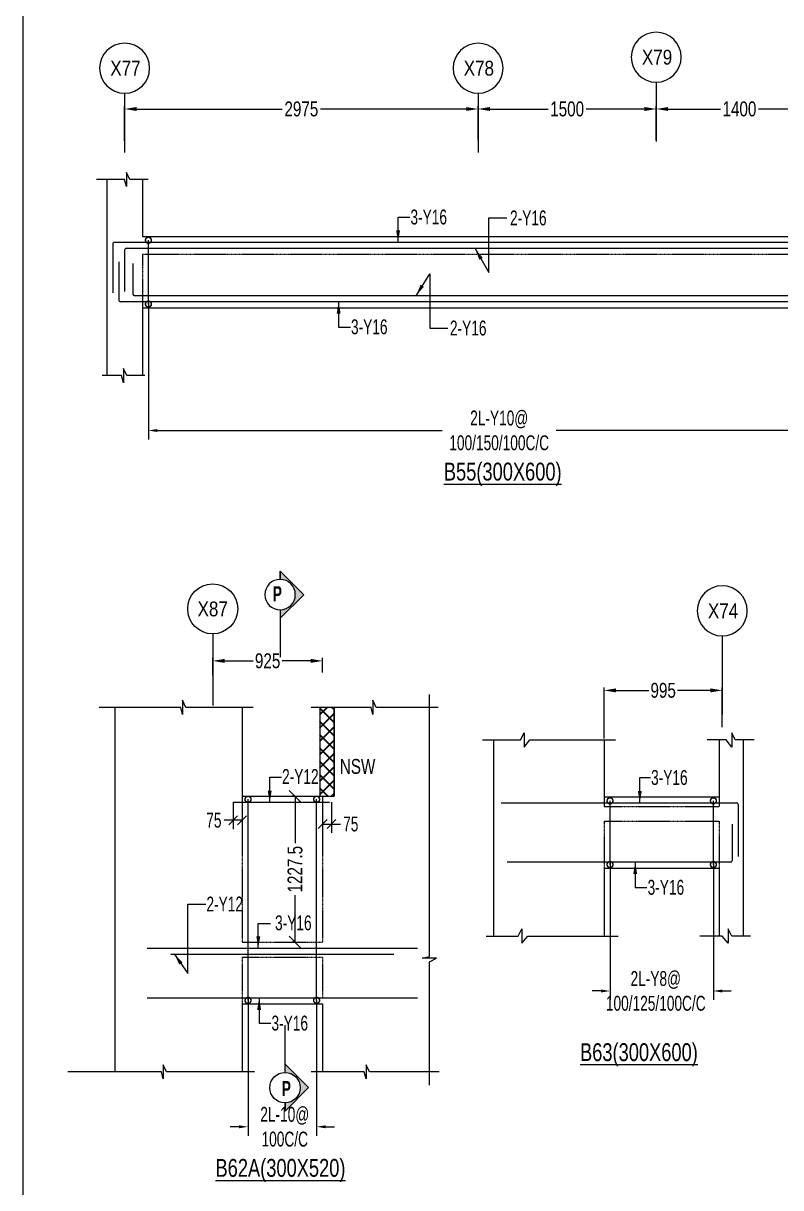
# Model space of a CAD drawing. Header units: millimetres. Extents: x -2697 to 288508, y -1308 to 60928.
# Drawn here: x 38633 to 45009, y 14676 to 24474 of the extents above; entities that cross this region are included whole.
import ezdxf
from ezdxf.enums import TextEntityAlignment as Align

# ---------------------------------------------------------------- set-up
doc = ezdxf.new("R2010")
doc.units = ezdxf.units.MM
doc.header["$LTSCALE"] = 100
for name, pattern in [('ACAD_ISO04W100', [30, 24, -3, 0, -3]), ('CONTINOUS', [0]), ('CONTINU', [0]), ('HIDDEN', [0.375, 0.25, -0.125])]:
    doc.linetypes.add(name, pattern=pattern)
doc.layers.get('Defpoints').update_dxf_attribs({"color": 1, "lineweight": 0})
for name, color, linetype in [('-S-ARROW', 253, 'Continuous'), ('-S-MISC', 8, 'Continuous'), ('-STR-BEAM', 7, 'CONTINU'), ('-STR-REINF', 3, 'Continuous'), ('-STR-TEXT', 6, 'Continuous'), ('A-ANNO-DIMS', 7, 'Continuous')]:
    doc.layers.add(name, color=color, linetype=linetype)
for name, color, linetype, lineweight in [('-S-STIRUP', 11, 'Continuous', 9), ('-S-TEXT', 6, 'Continuous', 0), ('-STR-COLUMN', 5, 'HIDDEN', 13), ('-STR-RF-DIM', 252, 'CONTINOUS', 20), ('A-ANNO-GRID-LINE', 252, 'ACAD_ISO04W100', 20), ('A-ANNO-GRID-TEXT', 13, 'Continuous', 15), ('G-ANNO-SYMB', 8, 'CONTINOUS', 9), ('GRID DIM', 252, 'Continuous', 9), ('S-COL HATCH', 9, 'Continuous', 35), ('SEC TEXT', 9, 'Continuous', 18), ('SLAB LINE', 254, 'HIDDEN', 20)]:
    doc.layers.add(name, color=color, linetype=linetype, lineweight=lineweight)
doc.styles.add('BEAM-LS', font='romans.shx', dxfattribs={"width": 0.8})
doc.styles.add('Dim.s & Anno.(Misc.)', font='ARIALN.TTF')
doc.styles.add('SOBHA', font='swisscl.ttf', dxfattribs={"width": 0.9})
doc.styles.add('sobha.sed', font='swisscl.ttf')
doc.styles.add('Swis721 LtCn BT_B', font='', dxfattribs={"width": 0.9, "height": 250})
doc.styles.get('Swis721 LtCn BT_B').set_extended_font_data('Swis721 LtCn BT', bold=True)
doc.dimstyles.new('S-50', dxfattribs={"dimscale": 50, "dimtxt": 2.5, "dimasz": 2, "dimexe": 0.5, "dimexo": 0.25, "dimgap": 0.25, "dimtad": 0, "dimdec": 0, "dimrnd": 0.0005, "dimzin": 0, "dimdsep": 46, "dimtxsty": 'sobha.sed', "dimblk": 'OBLIQUE', "dimcen": 0.09, "dimclrd": 8, "dimclre": 8, "dimclrt": 6, "dimadec": 0, "dimazin": 0, "dimtfac": 1, "dimtdec": 0, "dimtofl": 0, "dimtmove": 2, "dimatfit": 3, "dimfxl": 0.18, "dimtolj": 1, "dimtzin": 0, "dimlwd": -1, "dimlwe": -1, "dimarcsym": 0})
doc.dimstyles.new('S-DIM50', dxfattribs={"dimscale": 50, "dimtxt": 2.5, "dimasz": 1.5, "dimexe": 1.5, "dimexo": 1, "dimgap": 0.5, "dimtad": 0, "dimdec": 0, "dimzin": 0, "dimdsep": 46, "dimtxsty": 'SOBHA', "dimcen": 0.09, "dimclrd": 256, "dimclre": 256, "dimclrt": 6, "dimadec": 5, "dimazin": 0, "dimtfac": 1, "dimtdec": 0, "dimtofl": 0, "dimtmove": 0, "dimatfit": 3, "dimfxl": 0.18, "dimtolj": 1, "dimtzin": 0, "dimlwd": -1, "dimlwe": -1, "dimarcsym": 0})
doc.dimstyles.new('STIRUP', dxfattribs={"dimscale": 50, "dimtxt": 2.5, "dimasz": 2.2, "dimexe": 0, "dimexo": 0, "dimgap": 0.5, "dimtad": 0, "dimdec": 0, "dimzin": 0, "dimdsep": 46, "dimtxsty": 'BEAM-LS', "dimblk": 'DOTSMALL', "dimcen": 0.09, "dimclrd": 256, "dimclre": 256, "dimclrt": 256, "dimadec": 5, "dimazin": 0, "dimtfac": 1, "dimtdec": 0, "dimtofl": 0, "dimtmove": 0, "dimatfit": 3, "dimldrblk": 'DOTSMALL', "dimfxl": 0, "dimfxlon": 1, "dimtolj": 1, "dimtzin": 0, "dimlwd": -1, "dimlwe": -1, "dimarcsym": 0})

# ---------------------------------------------------------------- blocks, each defined once
blk = doc.blocks.new('_Oblique')
at = {"color": 0, "linetype": 'ByBlock', "lineweight": -2}
blk.add_line((-0.5, -0.5), (0.5, 0.5), dxfattribs=at)
blk = doc.blocks.new('*D119')
at = {"layer": '-STR-RF-DIM', "transparency": 16777216}
for p, q in [((43571.8, 17407.2), (43571.8, 16256.7)), ((44442, 17415.2), (44442, 16256.7)), ((43496.8, 16331.7), (43421.8, 16331.7)), ((44517, 16331.7), (44592, 16331.7))]:
    blk.add_line(p, q, dxfattribs=at)
for points in [[(43496.8, 16344.2), (43496.8, 16319.2), (43571.8, 16331.7)], [(44517, 16344.2), (44517, 16319.2), (44442, 16331.7)]]:
    blk.add_solid(points, dxfattribs=at)
at = {"layer": 'Defpoints', "color": 0, "transparency": 16777216}
for p in [(43571.8, 17407.2, 0), (44442, 17415.2, 178586.6), (43571.8, 16331.7)]:
    blk.add_point(p, dxfattribs=at)
at = {"layer": '-STR-RF-DIM', "color": 6, "transparency": 16777216, "insert": (43956.9, 16331.7), "char_height": 125, "attachment_point": 5, "style": 'SOBHA'}
blk.add_mtext('\\A1;2L-Y8@\\P100/125/100C/C', dxfattribs=at)
blk = doc.blocks.new('_DotSmall')
at = {"color": 0, "linetype": 'ByBlock', "const_width": 0.5}
blk.add_lwpolyline([(-0.0625, 0, 1), (0.0625, 0, 1)], format="xyb", close=True, dxfattribs=at)
blk = doc.blocks.new('*D120')
at = {"layer": '-S-STIRUP', "ltscale": 100, "transparency": 16777216}
blk.add_line((44442, 17395.5), (44442, 17932.2), dxfattribs=at)
at = {"layer": 'Defpoints', "color": 0, "linetype": 'CONTINU', "ltscale": 100, "transparency": 16777216}
for p in [(44442, 17932.2), (44442, 17932.2), (44442, 17395.5)]:
    blk.add_point(p, dxfattribs=at)
at = {"layer": '-S-STIRUP', "linetype": 'CONTINU', "ltscale": 100, "transparency": 16777216, "xscale": 100, "yscale": 100, "zscale": 100}
for p, rotation in [((44442, 17932.2), 90), ((44442, 17395.5), 270)]:
    blk.add_blockref('_DotSmall', p, dxfattribs=dict(at, rotation=rotation))
blk = doc.blocks.new('*D121')
at = {"layer": '-S-STIRUP', "ltscale": 100, "transparency": 16777216}
blk.add_line((43571.8, 17395.5), (43571.8, 17932.2), dxfattribs=at)
at = {"layer": 'Defpoints', "color": 0, "linetype": 'CONTINU', "ltscale": 100, "transparency": 16777216}
for p in [(43571.8, 17932.2), (43571.8, 17932.2), (43571.8, 17395.5)]:
    blk.add_point(p, dxfattribs=at)
at = {"layer": '-S-STIRUP', "linetype": 'CONTINU', "ltscale": 100, "transparency": 16777216, "xscale": 100, "yscale": 100, "zscale": 100}
for p, rotation in [((43571.8, 17932.2), 90), ((43571.8, 17395.5), 270)]:
    blk.add_blockref('_DotSmall', p, dxfattribs=dict(at, rotation=rotation))
blk = doc.blocks.new('A-SYMB_Grid')
blk.add_circle((0, 0), 4.21)
at = {"style": 'Dim.s & Anno.(Misc.)'}
blk.add_attdef('GRID', text='', height=3, dxfattribs=at).set_placement((0, 0), align=Align.MIDDLE_CENTER)
blk = doc.blocks.new('*D140')
at = {"layer": 'Defpoints', "color": 0, "transparency": 16777216}
for p in [(44516.8, 18861.1), (44516.8, 18538.7, 0), (43521.8, 18444.3)]:
    blk.add_point(p, dxfattribs=at)
at = {"layer": 'GRID DIM', "transparency": 16777216}
for p, q in [((43521.8, 18456.8), (43521.8, 18886.1)), ((43621.8, 18861.1), (43897.5, 18861.1)), ((44416.8, 18861.1), (44141.1, 18861.1)), ((44516.8, 18551.2), (44516.8, 18886.1))]:
    blk.add_line(p, q, dxfattribs=at)
for points in [[(43621.8, 18877.7), (43621.8, 18844.4), (43521.8, 18861.1)], [(44416.8, 18877.7), (44416.8, 18844.4), (44516.8, 18861.1)]]:
    blk.add_solid(points, dxfattribs=at)
at = {"layer": 'GRID DIM', "color": 13, "transparency": 16777216, "insert": (44019.3, 18861.1), "char_height": 125, "attachment_point": 5, "style": 'sobha.sed'}
blk.add_mtext('\\A1;995', dxfattribs=at)
blk = doc.blocks.new('*D413')
at = {"layer": '-STR-RF-DIM', "transparency": 16777216}
for p, q in [((39686.1, 22123.5), (39686.1, 20972.9)), ((45792.6, 22131.5), (45792.6, 20972.9)), ((39761.1, 21047.9), (42159.8, 21047.9)), ((45717.6, 21047.9), (43118.2, 21047.9))]:
    blk.add_line(p, q, dxfattribs=at)
for points in [[(39761.1, 21060.4), (39761.1, 21035.4), (39686.1, 21047.9)], [(45717.6, 21060.4), (45717.6, 21035.4), (45792.6, 21047.9)]]:
    blk.add_solid(points, dxfattribs=at)
at = {"layer": 'Defpoints', "color": 0, "transparency": 16777216}
for p in [(39686.1, 22123.5, 0), (45792.6, 22131.5, 0), (39686.1, 21047.9)]:
    blk.add_point(p, dxfattribs=at)
at = {"layer": '-STR-RF-DIM', "color": 6, "transparency": 16777216, "insert": (42639, 21047.9), "char_height": 125, "attachment_point": 5, "style": 'SOBHA'}
blk.add_mtext('\\A1;2L-Y10@\\P100/150/100C/C', dxfattribs=at)
blk = doc.blocks.new('*D415')
at = {"layer": '-S-STIRUP', "ltscale": 100, "transparency": 16777216}
blk.add_line((39686.1, 22111.7), (39686.1, 22648.5), dxfattribs=at)
at = {"layer": 'Defpoints', "color": 0, "linetype": 'CONTINU', "ltscale": 100, "transparency": 16777216}
for p in [(39686.1, 22648.5), (39686.1, 22648.5), (39686.1, 22111.7)]:
    blk.add_point(p, dxfattribs=at)
at = {"layer": '-S-STIRUP', "linetype": 'CONTINU', "ltscale": 100, "transparency": 16777216, "xscale": 100, "yscale": 100, "zscale": 100}
for p, rotation in [((39686.1, 22648.5), 90), ((39686.1, 22111.7), 270)]:
    blk.add_blockref('_DotSmall', p, dxfattribs=dict(at, rotation=rotation))
blk = doc.blocks.new('*D416')
at = {"layer": 'Defpoints', "color": 0, "transparency": 16777216}
for p in [(43961.2, 23753), (42461.2, 23479.7, 0), (43961.2, 23479.7, 0)]:
    blk.add_point(p, dxfattribs=at)
at = {"layer": 'GRID DIM', "transparency": 16777216}
for p, q in [((42461.2, 23492.2), (42461.2, 23778)), ((42561.2, 23753), (43051.8, 23753)), ((43861.2, 23753), (43370.6, 23753)), ((43961.2, 23492.2), (43961.2, 23778))]:
    blk.add_line(p, q, dxfattribs=at)
for points in [[(42561.2, 23769.7), (42561.2, 23736.4), (42461.2, 23753)], [(43861.2, 23769.7), (43861.2, 23736.4), (43961.2, 23753)]]:
    blk.add_solid(points, dxfattribs=at)
at = {"layer": 'GRID DIM', "color": 13, "transparency": 16777216, "insert": (43211.2, 23753), "char_height": 125, "attachment_point": 5, "style": 'sobha.sed'}
blk.add_mtext('\\A1;1500', dxfattribs=at)
blk = doc.blocks.new('*D417')
at = {"layer": 'Defpoints', "color": 0, "transparency": 16777216}
for p in [(42461.2, 23753), (39486.2, 23472), (42461.2, 23479.7)]:
    blk.add_point(p, dxfattribs=at)
at = {"layer": 'GRID DIM', "transparency": 16777216}
for p, q in [((39486.2, 23484.5), (39486.2, 23778)), ((39586.2, 23753), (40813, 23753)), ((42361.2, 23753), (41134.3, 23753)), ((42461.2, 23492.2), (42461.2, 23778))]:
    blk.add_line(p, q, dxfattribs=at)
for points in [[(39586.2, 23769.7), (39586.2, 23736.4), (39486.2, 23753)], [(42361.2, 23769.7), (42361.2, 23736.4), (42461.2, 23753)]]:
    blk.add_solid(points, dxfattribs=at)
at = {"layer": 'GRID DIM', "color": 13, "transparency": 16777216, "insert": (40973.7, 23753), "char_height": 125, "attachment_point": 5, "style": 'sobha.sed'}
blk.add_mtext('\\A1;2975', dxfattribs=at)
blk = doc.blocks.new('*D418')
at = {"layer": 'Defpoints', "color": 0, "transparency": 16777216}
for p in [(45361.2, 23753), (43961.2, 23572.4, 0), (45361.2, 23572.4, 0)]:
    blk.add_point(p, dxfattribs=at)
at = {"layer": 'GRID DIM', "transparency": 16777216}
for p, q in [((43961.2, 23584.9), (43961.2, 23778)), ((44061.2, 23753), (44501.8, 23753)), ((45261.2, 23753), (44820.6, 23753)), ((45361.2, 23584.9), (45361.2, 23778))]:
    blk.add_line(p, q, dxfattribs=at)
for points in [[(44061.2, 23769.7), (44061.2, 23736.4), (43961.2, 23753)], [(45261.2, 23769.7), (45261.2, 23736.4), (45361.2, 23753)]]:
    blk.add_solid(points, dxfattribs=at)
at = {"layer": 'GRID DIM', "color": 13, "transparency": 16777216, "insert": (44661.2, 23753), "char_height": 125, "attachment_point": 5, "style": 'sobha.sed'}
blk.add_mtext('\\A1;1400', dxfattribs=at)
blk = doc.blocks.new('*D523')
at = {"layer": '-STR-RF-DIM', "transparency": 16777216}
for p, q in [((40524.6, 16264.6), (40524.6, 15114)), ((41102.3, 16252.9), (41102.3, 15114)), ((40449.6, 15189), (40374.6, 15189)), ((41177.3, 15189), (41252.3, 15189))]:
    blk.add_line(p, q, dxfattribs=at)
for points in [[(40449.6, 15201.5), (40449.6, 15176.5), (40524.6, 15189)], [(41177.3, 15201.5), (41177.3, 15176.5), (41102.3, 15189)]]:
    blk.add_solid(points, dxfattribs=at)
at = {"layer": 'Defpoints', "color": 0, "transparency": 16777216}
for p in [(40524.6, 16264.6, 0), (41102.3, 16252.9, 178586.6), (40524.6, 15189)]:
    blk.add_point(p, dxfattribs=at)
at = {"layer": '-STR-RF-DIM', "color": 6, "transparency": 16777216, "insert": (40833.9, 15189), "char_height": 125, "attachment_point": 5, "style": 'SOBHA'}
blk.add_mtext('\\A1;2L-10@\\P100C/C', dxfattribs=at)
blk = doc.blocks.new('*D515')
at = {"layer": '-S-STIRUP', "ltscale": 100, "transparency": 16777216}
blk.add_line((41102.3, 16252.9), (41102.3, 17944.8), dxfattribs=at)
at = {"layer": 'Defpoints', "color": 0, "linetype": 'CONTINU', "ltscale": 100, "transparency": 16777216}
for p in [(41102.3, 17944.8), (41102.3, 17944.8), (41102.3, 16252.9)]:
    blk.add_point(p, dxfattribs=at)
at = {"layer": '-S-STIRUP', "linetype": 'CONTINU', "ltscale": 100, "transparency": 16777216, "xscale": 100, "yscale": 100, "zscale": 100}
for p, rotation in [((41102.3, 17944.8), 90), ((41102.3, 16252.9), 270)]:
    blk.add_blockref('_DotSmall', p, dxfattribs=dict(at, rotation=rotation))
blk = doc.blocks.new('*D516')
at = {"layer": '-S-STIRUP', "ltscale": 100, "transparency": 16777216}
blk.add_line((40524.6, 16252.9), (40524.6, 17944.4), dxfattribs=at)
at = {"layer": 'Defpoints', "color": 0, "linetype": 'CONTINU', "ltscale": 100, "transparency": 16777216}
for p in [(40524.6, 17944.4), (40524.6, 17944.4), (40524.6, 16252.9)]:
    blk.add_point(p, dxfattribs=at)
at = {"layer": '-S-STIRUP', "linetype": 'CONTINU', "ltscale": 100, "transparency": 16777216, "xscale": 100, "yscale": 100, "zscale": 100}
for p, rotation in [((40524.6, 17944.4), 90), ((40524.6, 16252.9), 270)]:
    blk.add_blockref('_DotSmall', p, dxfattribs=dict(at, rotation=rotation))
blk = doc.blocks.new('*D517')
at = {"layer": 'Defpoints', "color": 0, "transparency": 16777216}
for p in [(41152.1, 19109.4), (40227.1, 18974.5, 0), (41152.1, 18998.1)]:
    blk.add_point(p, dxfattribs=at)
at = {"layer": 'GRID DIM', "transparency": 16777216}
for p, q in [((40227.1, 18987), (40227.1, 19134.4)), ((40327.1, 19109.4), (40567.8, 19109.4)), ((41052.1, 19109.4), (40811.4, 19109.4)), ((41152.1, 19010.6), (41152.1, 19134.4))]:
    blk.add_line(p, q, dxfattribs=at)
for points in [[(40327.1, 19126.1), (40327.1, 19092.7), (40227.1, 19109.4)], [(41052.1, 19126.1), (41052.1, 19092.7), (41152.1, 19109.4)]]:
    blk.add_solid(points, dxfattribs=at)
at = {"layer": 'GRID DIM', "color": 13, "transparency": 16777216, "insert": (40689.6, 19109.4), "char_height": 125, "attachment_point": 5, "style": 'sobha.sed'}
blk.add_mtext('\\A1;925', dxfattribs=at)
blk = doc.blocks.new('*D524')
at = {"layer": 'A-ANNO-DIMS', "color": 8, "transparency": 16777216}
for p, q in [((40921.1, 17970.1), (40895.6, 17970.1)), ((40920.6, 17970.1), (40920.6, 17574.3)), ((40920.6, 16742.6), (40920.6, 17138.3)), ((40921.1, 16742.6), (40895.6, 16742.6))]:
    blk.add_line(p, q, dxfattribs=at)
at = {"layer": 'Defpoints', "color": 0, "transparency": 16777216}
for p in [(40933.6, 17970.1, 0), (40920.6, 16742.6), (40933.6, 16742.6, 0)]:
    blk.add_point(p, dxfattribs=at)
at = {"layer": 'A-ANNO-DIMS', "color": 8, "transparency": 16777216, "xscale": 100, "yscale": 100, "zscale": 100}
for p, rotation in [((40920.6, 17970.1), 90), ((40920.6, 16742.6), 270)]:
    blk.add_blockref('_Oblique', p, dxfattribs=dict(at, rotation=rotation))
at = {"layer": 'A-ANNO-DIMS', "color": 6, "transparency": 16777216, "insert": (40920.6, 17356.3), "char_height": 125, "attachment_point": 5, "rotation": 90, "style": 'sobha.sed'}
blk.add_mtext('\\A1;1227.5', dxfattribs=at)
blk = doc.blocks.new('*D759')
at = {"layer": '-STR-RF-DIM', "transparency": 16777216}
for p, q in [((41152.1, 17970.1), (41152.1, 17661.5)), ((41227, 17920.1), (41227, 17661.5)), ((41152.1, 17736.5), (41227, 17736.5)), ((41227, 17736.5), (41302, 17736.5))]:
    blk.add_line(p, q, dxfattribs=at)
at = {"layer": 'Defpoints', "color": 0, "transparency": 16777216}
for p in [(41152.1, 17970.1, 0), (41227, 17920.1, 0), (41227, 17736.5)]:
    blk.add_point(p, dxfattribs=at)
at = {"layer": '-STR-RF-DIM', "transparency": 16777216, "xscale": 75, "yscale": 75, "zscale": 75, "rotation": 180}
blk.add_blockref('_Oblique', (41152.1, 17736.5), dxfattribs=at)
at = {"layer": '-STR-RF-DIM', "transparency": 16777216, "xscale": 75, "yscale": 75, "zscale": 75}
blk.add_blockref('_Oblique', (41227, 17736.5), dxfattribs=at)
at = {"layer": '-STR-RF-DIM', "color": 6, "transparency": 16777216, "insert": (41389.6, 17736.5), "char_height": 125, "attachment_point": 5, "style": 'SOBHA'}
blk.add_mtext('\\A1;75', dxfattribs=at)
blk = doc.blocks.new('*D760')
at = {"layer": '-STR-RF-DIM', "transparency": 16777216}
for p, q in [((40474.6, 17970.1), (40474.6, 17693.3)), ((40399.6, 17920.1), (40399.6, 17693.3)), ((40399.6, 17768.3), (40324.6, 17768.3)), ((40474.6, 17768.3), (40399.6, 17768.3))]:
    blk.add_line(p, q, dxfattribs=at)
at = {"layer": 'Defpoints', "color": 0, "transparency": 16777216}
for p in [(40474.6, 17970.1, 0), (40399.6, 17920.1, 0), (40399.6, 17768.3)]:
    blk.add_point(p, dxfattribs=at)
at = {"layer": '-STR-RF-DIM', "transparency": 16777216, "xscale": 75, "yscale": 75, "zscale": 75, "rotation": 180}
blk.add_blockref('_Oblique', (40399.6, 17768.3), dxfattribs=at)
at = {"layer": '-STR-RF-DIM', "transparency": 16777216, "xscale": 75, "yscale": 75, "zscale": 75}
blk.add_blockref('_Oblique', (40474.6, 17768.3), dxfattribs=at)
at = {"layer": '-STR-RF-DIM', "color": 6, "transparency": 16777216, "insert": (40237, 17768.3), "char_height": 125, "attachment_point": 5, "style": 'SOBHA'}
blk.add_mtext('\\A1;75', dxfattribs=at)
blk = doc.blocks.new('Detail View - M_Section Head - Structural Type 1-785420-STILT FLOOR FRAMING PLAN')
at = {"layer": 'G-ANNO-SYMB'}
h = blk.add_hatch(color=9, dxfattribs=at)
edge = h.paths.add_edge_path(flags=0)
edge.add_line((-8.5, 0), (-9.86, 0))
edge.add_line((-9.86, 0), (-5.99, 3.87))
edge.add_line((-5.99, 3.87), (-2.12, 0))
edge.add_line((-2.12, 0), (-3.5, 0))
edge.add_arc((-6, 0), 2.5, 360, 540)
for p, q in [((-5.99, 3.87), (-9.86, 0)), ((-5.99, 3.87), (-2.12, 0)), ((-8.5, 0), (-9.86, 0)), ((-3.5, 0), (-2.12, 0))]:
    blk.add_line(p, q, dxfattribs=at)
at = {"layer": 'G-ANNO-SYMB', "color": 5}
for p, q in [((-5.99, 3.87), (-9.86, 0)), ((-2.12, 0), (-5.99, 3.87)), ((-9.86, 0), (-8.5, 0)), ((-3.5, 0), (4.24, 0)), ((-3.5, 0), (-2.12, 0))]:
    blk.add_line(p, q, dxfattribs=at)
at = {"layer": 'G-ANNO-SYMB'}
blk.add_arc((-6, 0), 2.5, 360, 180, dxfattribs=at)
at = {"layer": 'G-ANNO-SYMB', "color": 5}
for start, end in [(360, 180), (180, 360)]:
    blk.add_arc((-6, 0), 2.5, start, end, dxfattribs=at)

msp = doc.modelspace()

# ---------------------------------------------------------------- hatches: boundary and pattern name
at = {"layer": 'S-COL HATCH'}
h = msp.add_hatch(dxfattribs=at)
h.set_pattern_fill('ANSI37', color=8, scale=25)
h.set_pattern_definition([(45, (180125.42, -4103.14), (-56.1266, 56.1266), []), (135, (180125.42, -4103.14), (-56.1266, -56.1266), [])])
h.paths.add_polyline_path([(41129.57, 17970.07), (41249.57, 17970.07), (41249.57, 18718.48), (41129.57, 18718.48)])

# ---------------------------------------------------------------- linework, layer by layer
at = {"layer": '-S-MISC', "linetype": 'ByBlock', "ltscale": 1000, "elevation": 0}
for points in [[(39682.69, 23160.55), (39529.54, 23160.55), (39501.07, 23220.21), (39501.07, 23100.04), (39485.93, 23160.55), (39250.07, 23160.55)], [(39655.47, 21510.55), (39504.39, 21510.55), (39475.92, 21570.21), (39475.92, 21450.04), (39460.77, 21510.55), (39296.23, 21510.55)], [(42052.07, 15538.44), (42052.07, 16578.33), (42111.73, 16606.8), (41991.57, 16606.8), (42052.07, 16621.95), (42052.07, 18826.58)], [(40568.38, 18718.48), (40002.51, 18718.48), (39974.05, 18778.14), (39974.05, 18657.97), (39958.9, 18718.48), (39272.22, 18718.48)], [(42126.36, 18718.48), (41603.81, 18718.48), (41575.34, 18778.14), (41575.34, 18657.97), (41560.19, 18718.48), (41056.23, 18718.48)], [(42498, 18444.35), (42817.33, 18444.35), (42848.2, 18504), (42848.2, 18383.84), (42898.05, 18444.35), (43617.65, 18444.35)], [(44785.61, 18444.35), (44624.71, 18444.35), (44598.28, 18504), (44598.28, 18383.84), (44548.43, 18444.35), (44388.42, 18444.35)], [(42529.23, 16794.35), (42798.27, 16794.35), (42829.13, 16854), (42829.13, 16733.84), (42878.99, 16794.35), (43639.66, 16794.35)], [(44754.38, 16794.35), (44596.31, 16794.35), (44565.44, 16854), (44565.44, 16733.84), (44515.59, 16794.35), (44329.33, 16794.35)], [(40579.19, 15651.67), (39839.79, 15651.67), (39811.32, 15711.33), (39811.32, 15591.16), (39796.17, 15651.67), (39008.48, 15651.67)], [(42132.31, 15651.67), (41546.69, 15651.67), (41518.22, 15711.33), (41518.22, 15591.16), (41503.07, 15651.67), (41056.23, 15651.67)]]:
    msp.add_lwpolyline(points, dxfattribs=at)
at = {"layer": '-STR-BEAM'}
for p, q in [((39636.14, 22681.45), (45836.14, 22681.45, 0)), ((39636.14, 22081.45), (45836.14, 22081.45, 0)), ((40474.57, 17970.07, 0), (41152.07, 17970.07, 0)), ((43521.81, 17965.25, 0), (44491.81, 17965.25, 0)), ((43521.81, 17365.25, 0), (44491.81, 17365.25, 0)), ((40474.57, 16222.57, 0), (41152.07, 16222.57, 0))]:
    msp.add_line(p, q, dxfattribs=at)
at = {"layer": '-STR-COLUMN', "linetype": 'Continuous', "ltscale": 10}
for p, q in [((39336.14, 23160.55), (39336.14, 21510.55)), ((39636.14, 23160.55), (39636.14, 22681.45)), ((39636.14, 22081.45), (39636.14, 21510.55)), ((39402.33, 18718.48, 0), (39402.33, 15651.67, 0)), ((40474.57, 18718.48, 0), (40474.57, 17970.07, 0)), ((41249.57, 18718.48, 0), (41249.57, 17970.07, 0)), ((42591.81, 18444.35, 0), (42591.81, 16794.35, 0)), ((43521.81, 18444.35, 0), (43521.81, 17965.25, 0)), ((44491.81, 18444.35, 0), (44491.81, 17965.25, 0)), ((44691.81, 18444.35, 0), (44691.81, 16794.35, 0)), ((43521.81, 17365.25, 0), (43521.81, 16794.35, 0)), ((44491.81, 17365.25, 0), (44491.81, 16794.35, 0)), ((40474.57, 16222.57, 0), (40474.57, 15651.67, 0)), ((41152.07, 16222.57, 0), (41152.07, 15651.67, 0))]:
    msp.add_line(p, q, dxfattribs=at)
at = {"layer": '-STR-COLUMN', "linetype": 'Continuous', "ltscale": 10, "elevation": 0}
msp.add_lwpolyline([(41129.57, 17970.07), (41249.57, 17970.07), (41249.57, 18718.48), (41129.57, 18718.48)], close=True, dxfattribs=at)
at = {"layer": '-STR-REINF', "ltscale": 10}
for p, q in [((39386.14, 22615.45), (39386.14, 22205.49)), ((39402.14, 22631.45, 0), (46636.14, 22631.45, 0)), ((39486.14, 22566.45, 0), (39486.14, 22216.37, 0)), ((39501.14, 22581.45, 0), (46636.14, 22581.45, 0)), ((39436.14, 22467.99, 0), (39436.14, 22147.45, 0)), ((39556.14, 22452.49, 0), (39556.14, 22196.45, 0)), ((46636.14, 22181.45, 0), (39571.14, 22181.45, 0)), ((46636.14, 22131.45, 0), (39452.14, 22131.45, 0)), ((40399.57, 17920.07, 0), (41209.52, 17920.07, 0)), ((42656.81, 17915.25, 0), (44635.81, 17915.25, 0)), ((44650.81, 17900.25, 0), (44650.81, 17464.08, 0)), ((44600.81, 17736.08, 0), (44600.81, 17430.25, 0)), ((44585.81, 17415.25, 0), (42706.81, 17415.25, 0)), ((39674.57, 16692.57, 0), (41952.07, 16692.57, 0)), ((39874.57, 16642.57, 0), (41752.07, 16642.57, 0)), ((41952.07, 16272.57, 0), (39674.57, 16272.57, 0))]:
    msp.add_line(p, q, dxfattribs=at)
at = {"layer": '-STR-REINF', "ltscale": 10, "extrusion": (-1.38121e-08, 0, 1)}
msp.add_arc((39402.14, 22615.45, 0), 16, 90, 180, dxfattribs=at)
at = {"layer": '-STR-REINF', "ltscale": 10}
for centre, radius, start, end in [((39501.14, 22566.45, 0), 15, 90, 180), ((39452.14, 22147.45, 0), 16, 180, 270), ((39571.14, 22196.45, 0), 15, 180, 270), ((44635.81, 17900.25, 0), 15, 0, 90), ((44585.81, 17430.25, 0), 15, 270, 0)]:
    msp.add_arc(centre, radius, start, end, dxfattribs=at)
at = {"layer": 'A-ANNO-GRID-LINE', "ltscale": 40}
for p, q in [((43961.17, 23978.55), (43961.17, 23479.71)), ((39486.17, 23885.89), (39486.17, 23387.05)), ((42461.17, 23885.89), (42461.17, 23387.05)), ((40227.1, 19336.14, 0), (40227.1, 18735.07, 0)), ((44516.84, 19319.92, 0), (44516.84, 18657.08, 0))]:
    msp.add_line(p, q, dxfattribs=at)
at = {"layer": 'Defpoints', "color": 1}
msp.add_lwpolyline([(38632.78, 30751.34), (73693.86, 30751.34), (73693.86, 3581.9), (38632.78, 3581.9)], close=True, dxfattribs=at)
at = {"layer": 'SLAB LINE', "color": 9, "linetype": 'HIDDEN', "ltscale": 0.1}
for p, q in [((39636.14, 22531.45), (45836.14, 22531.45, 0)), ((39636.14, 22531.45), (39636.14, 22081.45)), ((43521.81, 17965.25, 0), (43521.81, 17885.25, 0)), ((44491.81, 17965.25, 0), (44491.81, 17885.25, 0)), ((43521.81, 17885.25, 0), (44491.81, 17885.25, 0)), ((43521.81, 17760.25, 0), (44491.81, 17760.25, 0)), ((43521.81, 17760.25, 0), (43521.81, 17365.25, 0)), ((44491.81, 17760.25, 0), (44491.81, 17365.25, 0))]:
    msp.add_line(p, q, dxfattribs=at)
at = {"layer": 'SLAB LINE', "linetype": 'HIDDEN', "ltscale": 0.1}
for p, q in [((40474.57, 17970.07, 0), (40474.57, 16742.57, 0)), ((41152.07, 17970.07, 0), (41152.07, 16742.57, 0)), ((40474.57, 16742.57, 0), (41152.07, 16742.57, 0)), ((40474.57, 16617.57, 0), (41152.07, 16617.57, 0)), ((40474.57, 16617.57, 0), (40474.57, 16222.57, 0)), ((41152.07, 16617.57, 0), (41152.07, 16272.57, 0))]:
    msp.add_line(p, q, dxfattribs=at)

# ---------------------------------------------------------------- block references
at = {"layer": 'A-ANNO-GRID-TEXT'}
ref = msp.add_blockref('A-SYMB_Grid', (43961.17, 24189.18), dxfattribs=dict(at, xscale=-50, yscale=50, zscale=50))
ref.add_attrib('GRID', 'X79', dxfattribs={"layer": '0', "height": 125, "style": 'Dim.s & Anno.(Misc.)'}).set_placement((43967.82, 24189.18), align=Align.MIDDLE_CENTER)
ref = msp.add_blockref('A-SYMB_Grid', (39486.17, 24096.52), dxfattribs=dict(at, xscale=-50, yscale=50, zscale=50))
ref.add_attrib('GRID', 'X77', dxfattribs={"layer": '0', "height": 125, "style": 'Dim.s & Anno.(Misc.)'}).set_placement((39492.82, 24096.52), align=Align.MIDDLE_CENTER)
ref = msp.add_blockref('A-SYMB_Grid', (42461.17, 24096.52), dxfattribs=dict(at, xscale=-50, yscale=50, zscale=50))
ref.add_attrib('GRID', 'X78', dxfattribs={"layer": '0', "height": 125, "style": 'Dim.s & Anno.(Misc.)'}).set_placement((42467.82, 24096.52), align=Align.MIDDLE_CENTER)
ref = msp.add_blockref('A-SYMB_Grid', (40227.1, 19546.77, 0), dxfattribs=dict(at, xscale=50, yscale=50, zscale=50))
ref.add_attrib('GRID', 'X87', dxfattribs={"layer": '0', "height": 125, "style": 'Dim.s & Anno.(Misc.)'}).set_placement((40227.36, 19546.77, 0), align=Align.MIDDLE_CENTER)
ref = msp.add_blockref('A-SYMB_Grid', (44516.84, 19530.55, 0), dxfattribs=dict(at, xscale=-50, yscale=50, zscale=50))
ref.add_attrib('GRID', 'X74', dxfattribs={"layer": '0', "height": 125, "style": 'Dim.s & Anno.(Misc.)'}).set_placement((44523.49, 19530.55, 0), align=Align.MIDDLE_CENTER)
at = {"layer": 'G-ANNO-SYMB', "extrusion": (0, 0, -1), "yscale": 51.28199999999996, "zscale": 51.28199999999996}
for p, xscale, rotation in [((-40794.6, 19359.23), -51.28199999999996, 90), ((-40836.17, 15825.84), 51.28199999999996, 90.00000000000003)]:
    msp.add_blockref('Detail View - M_Section Head - Structural Type 1-785420-STILT FLOOR FRAMING PLAN', p, dxfattribs=dict(at, xscale=xscale, rotation=rotation))

# ---------------------------------------------------------------- texts
at = {"layer": '-S-TEXT', "color": 6, "style": 'sobha.sed'}
msp.add_text('NSW', height=125, dxfattribs=at).set_placement((41297.41, 18158.71, 178586.59))
at = {"layer": '-STR-TEXT', "color": 6, "char_height": 125, "style": 'SOBHA'}
for s, insert, attachment_point in [('\\A1;3-Y16', (41891.99, 22906.73, 0), 1), ('\\A1;2-Y16', (43037.84, 22899.1, 0), 3), ('\\A1;3-Y16', (41391.31, 21856.18, 0), 7), ('\\A1;2-Y16', (42531.94, 21845.61, 0), 9), ('\\A1;2-Y12', (40811.15, 18198.92, 0), 1), ('\\A1;3-Y16', (43917.51, 18190.52, 0), 1), ('\\A1;3-Y16', (43888.19, 17139.98, 0), 7), ('\\A1;2-Y12', (40174.56, 17000.66, 178586.59), 7), ('\\A1;3-Y16', (40752.31, 16967.85, 0), 1), ('\\A1;3-Y16', (40722.09, 15997.3, 0), 7)]:
    msp.add_mtext(s, dxfattribs=dict(at, insert=insert, attachment_point=attachment_point))
at = {"layer": 'G-ANNO-SYMB', "color": 5, "char_height": 126.62, "width": 169.2306, "line_spacing_factor": 0.964267, "style": 'Swis721 LtCn BT_B'}
for insert, attachment_point in [((40771.26, 19737.6), 2), ((40847.02, 15447.48), 8)]:
    msp.add_mtext('P', dxfattribs=dict(at, insert=insert, attachment_point=attachment_point))
at = {"layer": 'SEC TEXT', "color": 1, "linetype": 'ByBlock', "style": 'sobha.sed'}
for s, p in [('%%UB55(300X600)', (42173.14, 20627.05, 0)), ('%%UB63(300X600)', (43319.37, 15741.88, 0)), ('%%UB62A(300X520)', (40250.83, 14768.17, 0))]:
    msp.add_text(s, height=150, rotation=0.010721, dxfattribs=at).set_placement(p)

# ---------------------------------------------------------------- dimensions: what is measured, and where the dimension line sits
at = {"layer": '-S-STIRUP', "linetype": 'CONTINU', "ltscale": 100}
for base, p1, p2, picture, middle in [((39686.14, 22648.45), (39686.14, 22111.74), (39686.14, 22648.45), '*D415', (39686.14, 22380.1)), ((40524.57, 17944.39, 0), (40524.57, 16252.86, 0), (40524.57, 17944.39, 0), '*D516', (40524.57, 17098.62, 0)), ((41102.32, 17944.76, 178586.59), (41102.32, 16252.86, 178586.59), (41102.32, 17944.76, 178586.59), '*D515', (41102.32, 17098.81, 178586.59)), ((43571.81, 17932.25, 0), (43571.81, 17395.54, 0), (43571.81, 17932.25, 0), '*D121', (43571.81, 17663.89, 0)), ((44441.96, 17932.25, 178586.59), (44441.96, 17395.54, 178586.59), (44441.96, 17932.25, 178586.59), '*D120', (44441.96, 17663.89, 178586.59))]:
    dim = msp.add_linear_dim(base=base, p1=p1, p2=p2, angle=90, text=' ', dimstyle='STIRUP', override={"dimasz": 2}, dxfattribs=at)
    dim.commit()
    dim.dimension.update_dxf_attribs({"geometry": picture, "text_midpoint": middle})
at = {"layer": '-STR-RF-DIM'}
for base, p1, p2, text, picture, middle in [((39686.14, 21047.87, 0), (45792.64, 22131.45, 0), (39686.14, 22123.45), '2L-Y10@\\P100/150/100C/C', '*D413', (42638.99, 21047.87, 0)), ((43571.81, 16331.67, 0), (44441.96, 17415.25, 178586.59), (43571.81, 17407.25, 0), '2L-Y8@\\P100/125/100C/C', '*D119', (43956.88, 16331.67, 0)), ((40524.57, 15188.99, 0), (41102.32, 16252.86, 178586.59), (40524.57, 16264.57, 0), '2L-10@\\P100C/C', '*D523', (40833.89, 15188.99, 0))]:
    dim = msp.add_linear_dim(base=base, p1=p1, p2=p2, angle=180, text=text, dimstyle='S-DIM50', override={"dimscale": 1, "dimtxt": 125, "dimasz": 75, "dimexe": 75, "dimexo": 0, "dimgap": 25, "dimsah": 1, "dimcen": 4.5, "dimfxl": 75}, dxfattribs=at)
    dim.commit()
    dim.dimension.update_dxf_attribs({"geometry": picture, "text_midpoint": middle, "dimtype": 160})
for base, p1, p2, picture, middle in [((40399.57, 17768.31), (40474.57, 17970.07, 0), (40399.57, 17920.07, 0), '*D760', (40237.02, 17768.31)), ((41227.03, 17736.53), (41152.07, 17970.07, 0), (41227.03, 17920.07, 0), '*D759', (41389.58, 17736.53))]:
    dim = msp.add_linear_dim(base=base, p1=p1, p2=p2, dimstyle='S-DIM50', override={"dimscale": 1, "dimtxt": 125, "dimasz": 75, "dimexe": 75, "dimexo": 0, "dimgap": 25, "dimblk1": 'Oblique', "dimblk2": 'Oblique', "dimsah": 1, "dimcen": 4.5, "dimfxl": 75}, dxfattribs=at)
    dim.commit()
    dim.dimension.update_dxf_attribs({"geometry": picture, "text_midpoint": middle})
at = {"layer": 'A-ANNO-DIMS'}
dim = msp.add_linear_dim(base=(40920.58, 16742.57, 0), p1=(40933.6, 17970.07, 0), p2=(40933.6, 16742.57, 0), angle=90, dimstyle='S-50', override={"dimdec": 1}, dxfattribs=at)
dim.commit()
dim.dimension.update_dxf_attribs({"geometry": '*D524', "text_midpoint": (40920.58, 17356.32, 0)})
at = {"layer": 'GRID DIM'}
for base, p1, p2, picture, middle in [((42461.17, 23753.04), (39486.17, 23472.04), (42461.17, 23479.71), '*D417', (40973.67, 23753.04)), ((43961.17, 23753.04, 0), (42461.17, 23479.71), (43961.17, 23479.71), '*D416', (43211.17, 23753.04, 0)), ((45361.17, 23753.04, 0), (43961.17, 23572.38), (45361.17, 23572.38, 0), '*D418', (44661.17, 23753.04, 0)), ((41152.07, 19109.42, 0), (40227.1, 18974.54, 0), (41152.07, 18998.06, 0), '*D517', (40689.59, 19109.42, 0)), ((44516.84, 18861.08, 0), (43521.81, 18444.35, 0), (44516.84, 18538.67, 0), '*D140', (44019.32, 18861.08, 0))]:
    dim = msp.add_linear_dim(base=base, p1=p1, p2=p2, dimstyle='S-50', override={"dimsah": 1, "dimclrd": 256, "dimclre": 256, "dimclrt": 13, "dimtmove": 1}, dxfattribs=at)
    dim.commit()
    dim.dimension.update_dxf_attribs({"geometry": picture, "text_midpoint": middle})

# ---------------------------------------------------------------- leaders
at = {"layer": '-S-ARROW', "annotation_type": 0, "has_hookline": 1, "hookline_direction": 1}
for points, text_width in [([(41787.95, 22631.45, 0), (41787.95, 22844.23, 0), (41886.99, 22844.23, 0)], 318.41), ([(41287.27, 22131.45, 0), (41287.27, 21918.68, 0), (41386.31, 21918.68, 0)], 318.41), ([(40707.11, 17917.53, 0), (40707.11, 18130.3, 0), (40806.15, 18130.3, 0)], 317.74), ([(43822.94, 17915.25, 0), (43822.94, 18128.02, 0), (43912.51, 18128.02, 0)], 318.41), ([(43784.15, 17415.25, 0), (43784.15, 17202.48, 0), (43883.19, 17202.48, 0)], 318.41), ([(39902.67, 16645.29, 178586.59), (40018.15, 16478.85, 178586.59), (40018.15, 17063.16, 178586.59), (40169.56, 17063.16, 178586.59)], 317.74), ([(40618.05, 16272.57, 0), (40618.05, 16059.8, 0), (40717.09, 16059.8, 0)], 318.41)]:
    msp.add_leader(points, dimstyle='S-50', override={"dimasz": 2, "dimgap": 0.1, "dimtad": 0}, dxfattribs=dict(at, text_width=text_width))
at = {"layer": '-S-ARROW'}
for points in [[(42436.62, 22578.67, 0), (42552.1, 22377.22, 0), (42552.1, 22836.28, 0), (42703.51, 22836.28, 0)], [(41938.72, 22181.45, 0), (42054.2, 22367.48, 0), (42054.2, 21908.43, 0), (42205.61, 21908.43, 0)], [(40610.97, 16692.57, 178586.59), (40610.97, 16900, 178586.59), (40714.3, 16900, 178586.59)]]:
    msp.add_leader(points, dimstyle='S-50', override={"dimasz": 2, "dimgap": 0.1, "dimtad": 0}, dxfattribs=at)

doc.saveas('drawing.dxf')
